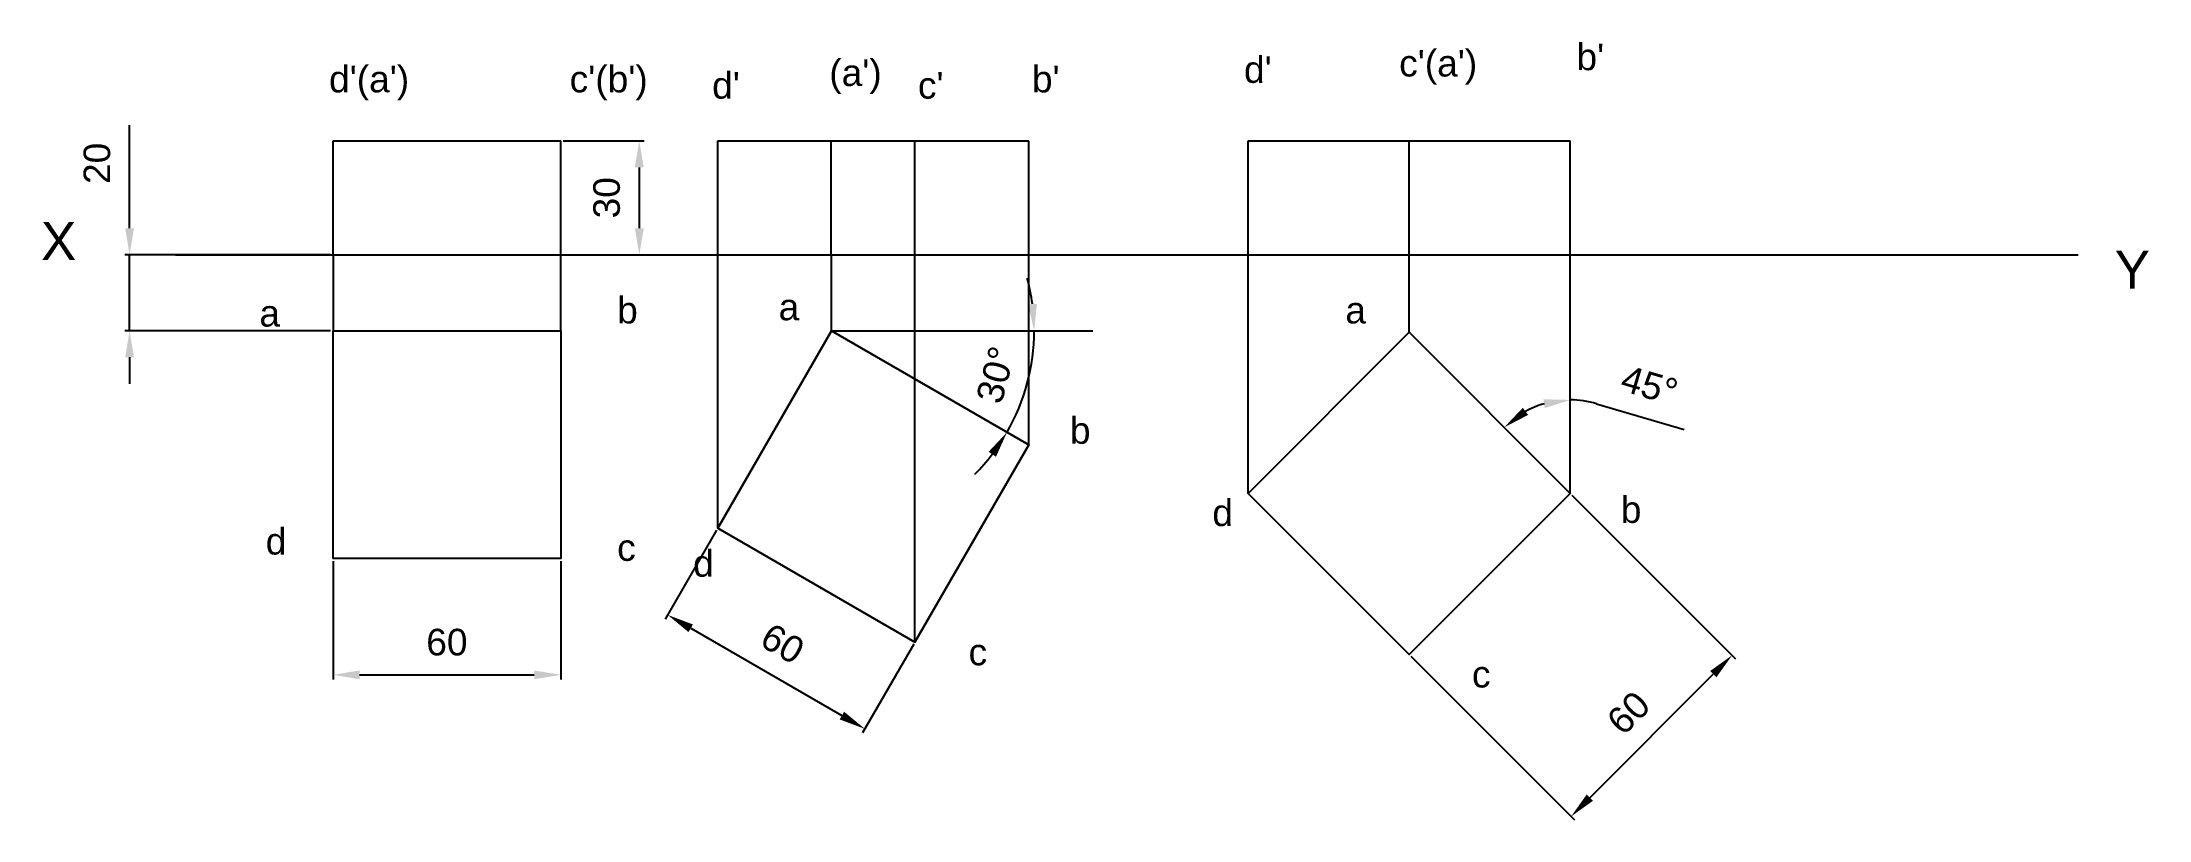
# Model space of a CAD drawing. Header units: millimetres. Extents: x -81 to 474, y 50 to 254.
import ezdxf

# ---------------------------------------------------------------- set-up
doc = ezdxf.new("R2010")
doc.units = ezdxf.units.MM
doc.styles.get("Standard").update_dxf_attribs({"font": 'arial.ttf'})
doc.dimstyles.new('ISO-25', dxfattribs={"dimtxt": 7, "dimasz": 7, "dimexe": 1.25, "dimexo": 0.625, "dimgap": 5, "dimtad": 1, "dimdec": 1, "dimtxsty": 'Standard', "dimcen": 2.5, "dimadec": 0, "dimazin": 0, "dimtfac": 1, "dimtdec": 1, "dimtmove": 0, "dimatfit": 3, "dimfxl": 1, "dimarcsym": 0})

# ---------------------------------------------------------------- blocks, each defined once
blk = doc.blocks.new('*D6')
at = {"color": 0, "lineweight": -2, "transparency": 16777216}
blk.add_line((328.21, 159.21), (351.25, 152.45), dxfattribs=at)
for start, end in [(106.343, 118.657), (73.657, 90)]:
    blk.add_arc((321.28, 135.58), 24.62, start, end, dxfattribs=at)
at = {"color": 0, "transparency": 16777216}
for points in [[(310.17, 156.25), (308.77, 158.12), (303.87, 152.99)], [(314.19, 160.36), (314.52, 158.05), (321.28, 160.2)]]:
    blk.add_solid(points, dxfattribs=at)
at = {"layer": 'Defpoints', "color": 0, "transparency": 16777216}
for p in [(321.28, 198.42), (278.86, 178.01), (308.97, 156.9), (321.28, 135.58), (321.28, 135.58)]:
    blk.add_point(p, dxfattribs=at)
at = {"color": 0, "transparency": 16777216, "insert": (342.14, 164.04), "char_height": 7, "attachment_point": 5, "rotation": 343.657}
blk.add_mtext('45°', dxfattribs=at)
blk = doc.blocks.new('*D7')
at = {"color": 0, "lineweight": -2, "transparency": 16777216}
for start, end in [(7.5103, 15.0205), (330, 0), (314.9795, 322.4897)]:
    blk.add_arc((126.59, 178.42), 53.44, start, end, dxfattribs=at)
at = {"color": 0, "transparency": 16777216}
for points in [[(180.74, 185.48), (178.41, 185.33), (180.03, 178.42)], [(168.02, 146.53), (169.96, 145.23), (172.87, 151.7)]]:
    blk.add_solid(points, dxfattribs=at)
at = {"layer": 'Defpoints', "color": 0, "transparency": 16777216}
for p in [(126.53, 178.42), (126.65, 178.39), (195.52, 178.42), (176.81, 160.14), (178.61, 148.39)]:
    blk.add_point(p, dxfattribs=at)
at = {"color": 0, "transparency": 16777216, "insert": (169.93, 166.81), "char_height": 7, "attachment_point": 5, "rotation": 75}
blk.add_mtext('30°', dxfattribs=at)
blk = doc.blocks.new('*D8')
at = {"color": 0, "lineweight": -2, "transparency": 16777216}
for p, q in [((-4.71, 117.79), (-4.71, 86.58)), ((55.29, 117.79), (55.29, 86.58)), ((2.29, 87.83), (48.29, 87.83))]:
    blk.add_line(p, q, dxfattribs=at)
at = {"color": 0, "transparency": 16777216}
for points in [[(2.29, 88.99), (2.29, 86.66), (-4.71, 87.83)], [(48.29, 88.99), (48.29, 86.66), (55.29, 87.83)]]:
    blk.add_solid(points, dxfattribs=at)
at = {"layer": 'Defpoints', "color": 0, "transparency": 16777216}
for p in [(-4.71, 118.42), (55.29, 118.42), (55.29, 87.83)]:
    blk.add_point(p, dxfattribs=at)
at = {"color": 0, "transparency": 16777216, "insert": (25.29, 96.4), "char_height": 7, "attachment_point": 5}
blk.add_mtext('60', dxfattribs=at)
blk = doc.blocks.new('*D9')
at = {"color": 0, "lineweight": -2, "transparency": 16777216}
for p, q in [((-58.31, 205.42), (-58.31, 232.54)), ((-5.34, 198.42), (-59.56, 198.42)), ((-58.31, 178.42), (-58.31, 198.42)), ((-5.34, 178.42), (-59.56, 178.42)), ((-58.31, 171.42), (-58.31, 164.42))]:
    blk.add_line(p, q, dxfattribs=at)
at = {"color": 0, "transparency": 16777216}
for points in [[(-59.47, 205.42), (-57.14, 205.42), (-58.31, 198.42)], [(-59.47, 171.42), (-57.14, 171.42), (-58.31, 178.42)]]:
    blk.add_solid(points, dxfattribs=at)
at = {"layer": 'Defpoints', "color": 0, "transparency": 16777216}
for p in [(-58.31, 198.42), (-4.71, 198.42), (-4.71, 178.42)]:
    blk.add_point(p, dxfattribs=at)
at = {"color": 0, "transparency": 16777216, "insert": (-66.88, 222.48), "char_height": 7, "attachment_point": 5, "rotation": 90}
blk.add_mtext('20', dxfattribs=at)
blk = doc.blocks.new('*D10')
at = {"color": 0, "lineweight": -2, "transparency": 16777216}
for p, q in [((55.91, 228.42), (77.24, 228.42)), ((75.99, 221.42), (75.99, 205.42)), ((55.91, 198.42), (77.24, 198.42))]:
    blk.add_line(p, q, dxfattribs=at)
at = {"color": 0, "transparency": 16777216}
for points in [[(74.82, 221.42), (77.16, 221.42), (75.99, 228.42)], [(74.82, 205.42), (77.16, 205.42), (75.99, 198.42)]]:
    blk.add_solid(points, dxfattribs=at)
at = {"layer": 'Defpoints', "color": 0, "transparency": 16777216}
for p in [(55.29, 228.42), (55.29, 198.42), (75.99, 198.42)]:
    blk.add_point(p, dxfattribs=at)
at = {"color": 0, "transparency": 16777216, "insert": (67.41, 213.42), "char_height": 7, "attachment_point": 5, "rotation": 90}
blk.add_mtext('30', dxfattribs=at)
blk = doc.blocks.new('*D11')
at = {"color": 0, "lineweight": -2, "transparency": 16777216}
for p, q in [((321.72, 135.14), (364.79, 92.08)), ((279.3, 92.71), (322.36, 49.65)), ((326.42, 55.48), (358.95, 88.01))]:
    blk.add_line(p, q, dxfattribs=at)
at = {"color": 0, "transparency": 16777216}
for points in [[(358.13, 88.83), (359.78, 87.18), (363.9, 92.96)], [(325.6, 56.31), (327.25, 54.66), (321.48, 50.53)]]:
    blk.add_solid(points, dxfattribs=at)
at = {"layer": 'Defpoints', "color": 0, "transparency": 16777216}
for p in [(321.28, 135.58), (278.86, 93.15), (363.9, 92.96)]:
    blk.add_point(p, dxfattribs=at)
at = {"color": 0, "transparency": 16777216, "insert": (336.63, 77.81), "char_height": 7, "attachment_point": 5, "rotation": 45}
blk.add_mtext('60', dxfattribs=at)
blk = doc.blocks.new('*D12')
at = {"color": 0, "lineweight": -2, "transparency": 16777216}
for p, q in [((96.34, 125.88), (82.84, 102.51)), ((89.53, 100.09), (129.37, 77.09)), ((148.3, 95.88), (134.8, 72.51))]:
    blk.add_line(p, q, dxfattribs=at)
at = {"color": 0, "transparency": 16777216}
for points in [[(90.11, 101.1), (88.95, 99.08), (83.47, 103.59)], [(129.95, 78.1), (128.78, 76.08), (135.43, 73.59)]]:
    blk.add_solid(points, dxfattribs=at)
at = {"layer": 'Defpoints', "color": 0, "transparency": 16777216}
for p in [(96.65, 126.42), (148.61, 96.42), (135.43, 73.59)]:
    blk.add_point(p, dxfattribs=at)
at = {"color": 0, "transparency": 16777216, "insert": (113.74, 96.02), "char_height": 7, "attachment_point": 5, "rotation": 330}
blk.add_mtext('60', dxfattribs=at)

msp = doc.modelspace()

# ---------------------------------------------------------------- linework, layer by layer
for p, q in [((-4.71, 198.42), (-4.71, 228.42)), ((-4.71, 228.42), (55.29, 228.42)), ((55.29, 178.42), (55.29, 228.42)), ((96.65, 198.42), (96.65, 228.42)), ((96.65, 228.42), (178.61, 228.42)), ((126.53, 198.42), (126.53, 228.42)), ((148.61, 96.42), (148.61, 228.42)), ((178.61, 198.42), (178.61, 228.42)), ((236.43, 198.42), (236.43, 228.42)), ((236.43, 228.42), (321.28, 228.42)), ((278.86, 198.42), (278.86, 228.42)), ((321.28, 198.42), (321.28, 228.42)), ((-46.21, 198.42), (-46.21, 198.42)), ((-46.21, 198.42), (455.11, 198.42)), ((-4.71, 198.42), (-4.71, 178.42)), ((96.65, 126.42), (96.65, 198.42)), ((126.53, 198.42), (126.53, 178.42)), ((178.61, 148.39), (178.61, 198.42)), ((236.43, 135.58), (236.43, 198.42)), ((278.86, 178.01), (278.86, 198.42)), ((321.28, 135.58), (321.28, 198.42)), ((126.53, 178.42), (195.52, 178.42))]:
    msp.add_line(p, q)
at = {"color": 1}
for p, q in [((-4.71, 228.42), (55.29, 228.42)), ((96.65, 228.42), (178.61, 228.42)), ((236.43, 228.42), (321.28, 228.42)), ((126.65, 178.39), (96.65, 126.42)), ((178.61, 148.39), (126.65, 178.39)), ((278.86, 178.01), (236.43, 135.58)), ((321.28, 135.58), (278.86, 178.01)), ((148.61, 96.42), (178.61, 148.39)), ((236.43, 135.58), (278.86, 93.15)), ((278.86, 93.15), (321.28, 135.58)), ((96.65, 126.42), (148.61, 96.42))]:
    msp.add_line(p, q, dxfattribs=at)
for points in [[(-4.71, 178.42), (55.29, 178.42), (55.29, 118.42), (-4.71, 118.42)], [(126.65, 178.39), (178.61, 148.39), (148.61, 96.42), (96.65, 126.42)], [(278.86, 178.01), (321.28, 135.58), (278.86, 93.15), (236.43, 135.58)]]:
    msp.add_lwpolyline(points, close=True)
msp.add_lwpolyline([(-4.71, 178.42), (55.29, 178.42), (55.29, 118.42), (-4.71, 118.42)], close=True, dxfattribs=at)

# ---------------------------------------------------------------- texts
for s, height, p in [("(a')", 7, (126.04, 242.85)), ("d'", 7, (235.31, 243.68)), ("c'(a')", 7, (276.19, 245.35)), ("b'", 7, (322.9, 247.02)), ("d'(a')", 7, (-5.76, 241.18)), ("c'(b')", 7, (57.64, 241.18)), ("d'", 7, (95.18, 239.52)), ("c'", 7, (149.4, 239.52)), ("b'", 7, (179.43, 241.18)), ('X', 10, (-81.66, 197.01)), ('Y', 10, (464.71, 189.51)), ('a', 7, (-24.11, 179.51)), ('b', 7, (70.15, 180.34)), ('a', 7, (112.69, 181.17)), ('a', 7, (262.01, 180.34)), ('b', 7, (189.44, 148.67)), ('d', 7, (226.97, 127)), ('b', 7, (334.58, 127.83)), ('d', 7, (-22.44, 119.5)), ('c', 7, (70.15, 117.83)), ('d', 7, (90.17, 113.66)), ('c', 7, (162.74, 90.33)), ('c', 7, (295.37, 84.49))]:
    msp.add_text(s, height=height).set_placement(p)

# ---------------------------------------------------------------- dimensions: what is measured, and where the dimension line sits
for base, p1, p2, picture, middle in [((-58.31, 198.42), (-4.71, 178.42), (-4.71, 198.42), '*D9', (-66.88, 222.48)), ((75.99, 198.42), (55.29, 228.42), (55.29, 198.42), '*D10', (67.41, 213.42))]:
    dim = msp.add_linear_dim(base=base, p1=p1, p2=p2, angle=90, dimstyle='ISO-25')
    dim.commit()
    dim.dimension.update_dxf_attribs({"geometry": picture, "text_midpoint": middle})
for base, line1, line2, picture, middle in [((308.97, 156.9), ((321.28, 135.58), (278.86, 178.01)), ((321.28, 135.58), (321.28, 198.42)), '*D6', (342.14, 164.04)), ((176.81, 160.14), ((178.61, 148.39), (126.65, 178.39)), ((126.53, 178.42), (195.52, 178.42)), '*D7', (169.93, 166.81))]:
    dim = msp.add_angular_dim_2l(base=base, line1=line1, line2=line2, dimstyle='ISO-25')
    dim.commit()
    dim.dimension.update_dxf_attribs({"geometry": picture, "text_midpoint": middle})
for p1, p2, distance, picture, middle in [((278.86, 93.15), (321.28, 135.58), -60.27, '*D11', (336.63, 77.81)), ((96.65, 126.42), (148.61, 96.42), -26.37, '*D12', (113.74, 96.02))]:
    dim = msp.add_aligned_dim(p1=p1, p2=p2, distance=distance, dimstyle='ISO-25')
    dim.commit()
    dim.dimension.update_dxf_attribs({"geometry": picture, "text_midpoint": middle})
dim = msp.add_linear_dim(base=(55.29, 87.83), p1=(-4.71, 118.42), p2=(55.29, 118.42), dimstyle='ISO-25')
dim.commit()
dim.dimension.update_dxf_attribs({"geometry": '*D8', "text_midpoint": (25.29, 96.4)})

doc.saveas('drawing.dxf')
